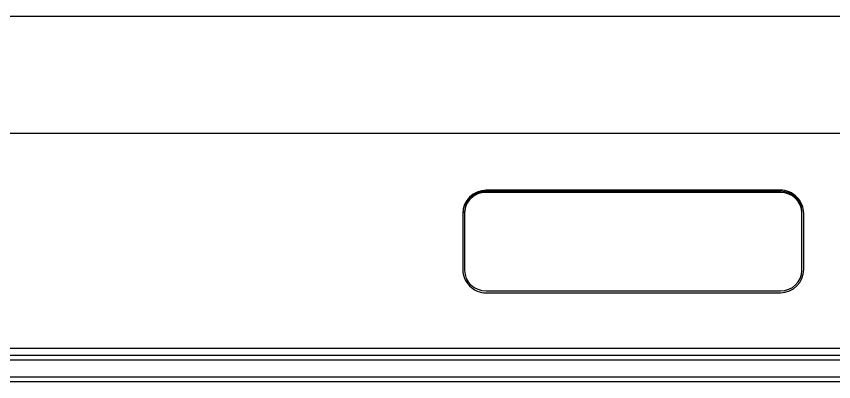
# Model space of a CAD drawing. Header units: millimetres. Extents: x -33000 to 294000, y 0 to 42408.
# Drawn here: x 276105.3 to 276219.1, y 15275.7 to 15326.6 of the extents above; entities that cross this region are included whole.
import ezdxf

# ---------------------------------------------------------------- set-up
doc = ezdxf.new("R2010")
doc.units = ezdxf.units.MM
doc.header["$LTSCALE"] = 50
doc.layers.add('arch', color=8, linetype='Continuous')

# ---------------------------------------------------------------- blocks, each defined once
blk = doc.blocks.new('A$C154C3404')
at = {"linetype": 'Continuous'}
for p, q in [((-265.92, -144.9), (-265.92, 144.9)), ((-268.91, -144.1), (-268.91, 144.1)), ((-268.25, 144.1), (-268.25, -144.1)), ((-265.25, -144.55), (-265.25, 144.55)), ((-264.24, 144.55), (-264.24, -144.55)), ((-245.37, 23.5), (-253.41, 23.5)), ((-245.47, 23.75), (-253.27, 23.75)), ((-245.37, 23.5), (-245.21, 23.5)), ((-256.52, 20.5), (-256.52, -20.5)), ((-256.24, 20.5), (-256.24, -20.5)), ((-242.54, -20.5), (-242.54, 20.5)), ((-242.54, 20.5), (-242.37, 20.5)), ((-242.37, -20.5), (-242.37, 20.5)), ((-242.22, -20.5), (-242.22, 20.5)), ((-242.54, -20.5), (-242.37, -20.5)), ((-253.41, -23.5), (-245.37, -23.5)), ((-253.27, -23.75), (-245.47, -23.75)), ((-245.37, -23.5), (-245.21, -23.5))]:
    blk.add_line(p, q, dxfattribs=at)
for centre, start, end in [((-253.27, 20.5), 90, 180), ((-245.47, 20.5), 0, 90), ((-253.27, -20.5), 180, 270), ((-245.47, -20.5), 270, 0)]:
    blk.add_arc(centre, 3.25, start, end, dxfattribs=at)
for centre, major_axis, start_param, end_param in [((-253.41, 20.5), (0, -3), 3.141593, 4.712389), ((-245.37, 20.5), (0, -3), 1.570796, 3.141593), ((-245.21, 20.5), (0, 3), 4.712389, 6.283185), ((-253.41, -20.5), (0, -3), 4.712389, 6.283185), ((-245.37, -20.5), (0, -3), 0, 1.570796), ((-245.21, -20.5), (0, 3), 3.141593, 4.712389)]:
    blk.add_ellipse(centre, major_axis=major_axis, ratio=0.945376, start_param=start_param, end_param=end_param, dxfattribs=at)
for points in [[(-234.29, 152.62), (-234.29, -152.62)], [(-217.99, -152.51), (-217.99, 152.5)]]:
    blk.add_open_spline(points, degree=1, dxfattribs=at)

msp = doc.modelspace()

# ---------------------------------------------------------------- block references
at = {"layer": 'arch', "ltscale": 25, "rotation": 89.99999999999999}
msp.add_blockref('A$C154C3404', (276191.21, 15544.6), dxfattribs=at)

doc.saveas('drawing.dxf')
